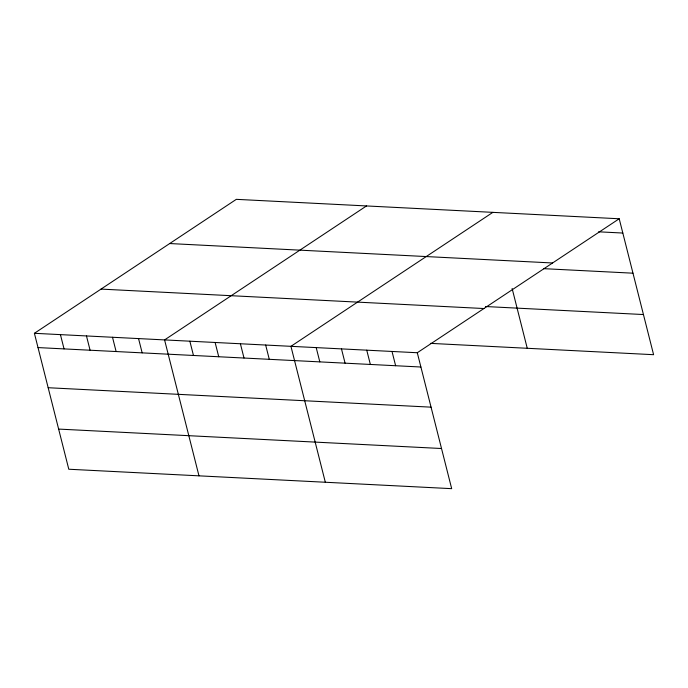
<?xml version="1.0" encoding="UTF-8"?>
<svg xmlns="http://www.w3.org/2000/svg" width="688" height="688" viewBox="0 0 688 688"><rect width="100%" height="100%" fill="white"/><g stroke="black" fill="none" stroke-linecap="round" stroke-linejoin="round"><path stroke-width="1.03" d="M619.209 218.767L417.289 352.738L451.681 488.661L68.791 469.233L34.4 333.302L236.319 199.339L619.209 218.767L653.6 354.698L430.378 343.364M366.498 205.944L164.578 339.915L198.978 475.838M492.857 212.36L290.938 346.322L325.329 482.254M598.603 231.813L622.821 233.043M169.687 243.543L552.576 262.979M543.477 268.647L632.977 273.188M485.504 306.53L643.443 314.545M101.033 289.098L483.922 308.534M34.4 333.302L417.289 352.738M38.012 347.578L420.901 367.014M48.169 387.722L431.058 407.158M58.635 429.08L441.524 448.516M512.121 288.487L527.249 348.283M392.014 351.456L395.626 365.724M366.747 350.175L370.359 364.442M341.472 348.893L345.084 363.161M316.205 347.612L319.817 361.879M265.663 345.041L269.275 359.317M240.396 343.759L244.008 358.035M215.12 342.478L218.732 356.745M189.854 341.196L193.466 355.464M138.546 338.591L142.158 352.858M112.505 337.266L116.117 351.542M86.473 335.95L90.085 350.218M60.432 334.626L64.044 348.893"/></g></svg>
